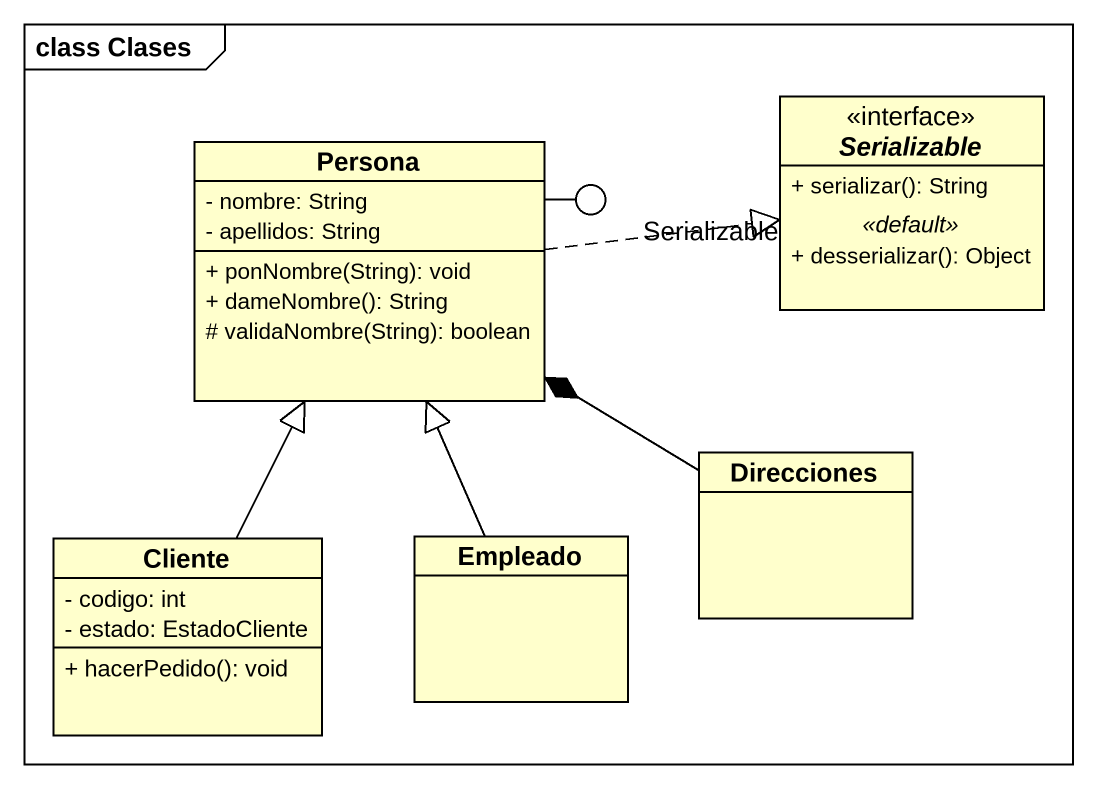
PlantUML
@startuml
mainframe class Clases
allowmixing
hide circle
hide empty members
skinparam classAttributeIconSize 0
class Persona {
  - nombre: String
  - apellidos: String
  + ponNombre(String): void
  + dameNombre(): String
  # validaNombre(String): boolean
}
interface Serializable {
  + serializar(): String
  .. <<default>> ..
  + desserializar(): Object
}
() "Serializable" as Serializable_2
class Direcciones
class Cliente {
  - codigo: int
  - estado: EstadoCliente
  + hacerPedido(): void
}
class Empleado
Persona -right- Serializable_2
Persona .right.|> Serializable
Direcciones -up-* Persona
Cliente -up-|> Persona
Empleado -up-|> Persona
@enduml
